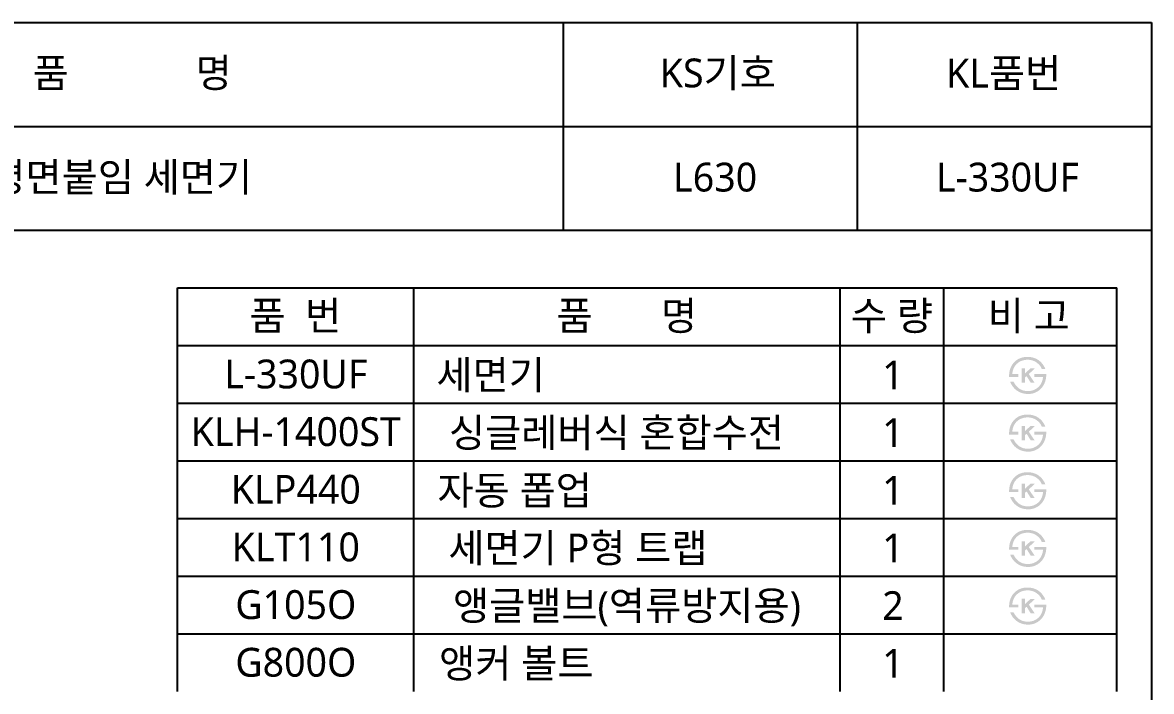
# Model space of a CAD drawing. Header units: millimetres. Extents: x 0 to 1800, y -67 to 2530.
# Drawn here: x 821 to 1800, y 1950 to 2530 of the extents above; entities that cross this region are included whole.
import ezdxf
from ezdxf.enums import TextEntityAlignment as Align

# ---------------------------------------------------------------- set-up
doc = ezdxf.new("R2010")
doc.units = ezdxf.units.MM
doc.layers.add('TEXT', color=7, linetype='Continuous')
doc.layers.add('도각라인', color=7, linetype='Continuous')
doc.styles.add('맑은고딕_통일', font='malgun.ttf', dxfattribs={"height": 25})

msp = doc.modelspace()

# ---------------------------------------------------------------- hatches: boundary and pattern name
at = {"layer": 'TEXT'}
for points in [[(1676.58, 2222.79), (1676.56, 2223.2), (1676.55, 2223.61), (1676.55, 2224.02), (1676.56, 2224.42), (1676.57, 2224.83), (1676.59, 2225.23), (1676.63, 2225.63), (1676.67, 2226.03), (1676.71, 2226.42), (1676.77, 2226.82), (1676.84, 2227.21), (1676.91, 2227.6), (1676.99, 2227.99), (1677.09, 2228.37), (1677.19, 2228.76), (1677.29, 2229.14), (1677.42, 2229.52), (1677.54, 2229.9), (1677.68, 2230.28), (1677.83, 2230.65), (1677.98, 2231.01), (1678.15, 2231.37), (1678.32, 2231.72), (1678.49, 2232.07), (1678.68, 2232.41), (1678.88, 2232.74), (1679.08, 2233.07), (1679.29, 2233.39), (1679.51, 2233.71), (1679.74, 2234.02), (1679.98, 2234.32), (1680.48, 2234.94), (1680.75, 2235.24), (1681.03, 2235.54), (1681.31, 2235.83), (1681.6, 2236.1), (1681.9, 2236.37), (1682.2, 2236.63), (1682.51, 2236.88), (1682.83, 2237.12), (1683.15, 2237.36), (1683.48, 2237.58), (1683.82, 2237.79), (1684.17, 2238), (1684.52, 2238.2), (1684.88, 2238.38), (1685.25, 2238.56), (1685.65, 2238.74), (1686.06, 2238.91), (1686.48, 2239.07), (1686.9, 2239.22), (1687.32, 2239.36), (1687.76, 2239.48), (1688.2, 2239.59), (1688.64, 2239.7), (1689.09, 2239.79), (1689.55, 2239.87), (1690.01, 2239.93), (1690.48, 2239.99), (1690.96, 2240.03), (1691.44, 2240.07), (1691.93, 2240.09), (1692.42, 2240.1), (1693.18, 2240.08), (1693.56, 2240.06), (1693.93, 2240.03), (1694.3, 2240), (1694.66, 2239.96), (1695.02, 2239.91), (1695.38, 2239.86), (1695.73, 2239.8), (1696.08, 2239.74), (1696.42, 2239.66), (1696.76, 2239.59), (1697.1, 2239.5), (1697.43, 2239.41), (1697.76, 2239.32), (1698.09, 2239.21), (1698.41, 2239.1), (1698.73, 2238.99), (1699.04, 2238.87), (1699.35, 2238.74), (1699.66, 2238.6), (1699.96, 2238.46), (1700.26, 2238.31), (1700.56, 2238.16), (1700.85, 2238), (1701.14, 2237.83), (1701.42, 2237.66), (1701.7, 2237.48), (1701.98, 2237.29), (1702.25, 2237.1), (1702.52, 2236.9), (1702.78, 2236.7), (1703.2, 2236.35), (1703.61, 2236), (1704.01, 2235.62), (1704.39, 2235.24), (1704.76, 2234.84), (1705.12, 2234.42), (1705.46, 2234), (1705.79, 2233.56), (1706.11, 2233.1), (1706.42, 2232.63), (1706.72, 2232.15), (1707, 2231.65), (1707.27, 2231.14), (1707.52, 2230.62), (1707.77, 2230.08), (1708, 2229.53), (1708, 2229.53), (1704.9, 2229.53), (1704.9, 2229.53), (1704.84, 2229.71), (1704.77, 2229.88), (1704.7, 2230.06), (1704.63, 2230.23), (1704.56, 2230.4), (1704.48, 2230.57), (1704.39, 2230.74), (1704.3, 2230.91), (1704.21, 2231.08), (1704.12, 2231.25), (1704.02, 2231.41), (1703.91, 2231.58), (1703.81, 2231.74), (1703.7, 2231.91), (1703.58, 2232.07), (1703.46, 2232.23), (1703.34, 2232.39), (1703.21, 2232.55), (1702.95, 2232.87), (1702.67, 2233.19), (1702.37, 2233.5), (1702.06, 2233.81), (1701.73, 2234.11), (1701.39, 2234.41), (1701.03, 2234.71), (1700.8, 2234.89), (1700.57, 2235.06), (1700.33, 2235.23), (1700.1, 2235.39), (1699.86, 2235.54), (1699.62, 2235.69), (1699.38, 2235.84), (1699.13, 2235.97), (1698.89, 2236.11), (1698.64, 2236.23), (1698.39, 2236.35), (1698.14, 2236.47), (1697.88, 2236.58), (1697.63, 2236.68), (1697.37, 2236.78), (1697.11, 2236.88), (1696.85, 2236.96), (1696.58, 2237.05), (1696.32, 2237.12), (1696.05, 2237.19), (1695.78, 2237.26), (1695.51, 2237.32), (1695.24, 2237.37), (1694.96, 2237.42), (1694.69, 2237.46), (1694.41, 2237.5), (1694.13, 2237.53), (1693.84, 2237.55), (1693.56, 2237.57), (1693.27, 2237.59), (1692.99, 2237.6), (1692.7, 2237.6), (1692.35, 2237.6), (1692.01, 2237.59), (1691.67, 2237.57), (1691.33, 2237.55), (1691, 2237.52), (1690.67, 2237.48), (1690.34, 2237.44), (1690.02, 2237.39), (1689.7, 2237.33), (1689.39, 2237.27), (1689.08, 2237.2), (1688.77, 2237.13), (1688.47, 2237.05), (1688.17, 2236.96), (1687.87, 2236.86), (1687.58, 2236.76), (1687.29, 2236.66), (1687.01, 2236.54), (1686.73, 2236.42), (1686.45, 2236.29), (1686.18, 2236.16), (1685.91, 2236.02), (1685.64, 2235.87), (1685.38, 2235.72), (1685.12, 2235.56), (1684.87, 2235.39), (1684.62, 2235.22), (1684.37, 2235.04), (1684.13, 2234.86), (1683.89, 2234.66), (1683.65, 2234.46), (1683.42, 2234.26), (1683.19, 2234.04), (1682.96, 2233.82), (1682.74, 2233.59), (1682.53, 2233.36), (1682.32, 2233.13), (1682.12, 2232.89), (1681.93, 2232.64), (1681.75, 2232.39), (1681.57, 2232.14), (1681.39, 2231.89), (1681.23, 2231.62), (1681.07, 2231.36), (1680.92, 2231.09), (1680.77, 2230.82), (1680.64, 2230.54), (1680.51, 2230.25), (1680.38, 2229.97), (1680.26, 2229.68), (1680.15, 2229.38), (1680.05, 2229.08), (1679.95, 2228.78), (1679.86, 2228.47), (1679.78, 2228.15), (1679.7, 2227.84), (1679.63, 2227.51), (1679.57, 2227.19), (1679.51, 2226.86), (1679.46, 2226.52), (1679.42, 2226.18), (1679.38, 2225.84), (1679.35, 2225.49), (1679.33, 2225.14), (1679.33, 2225.14), (1684.51, 2225.14), (1684.51, 2225.14), (1684.51, 2225.14), (1684.51, 2222.79), (1684.51, 2222.79), (1684.51, 2222.79), (1676.58, 2222.79)], [(1708.75, 2225.14), (1708.75, 2224.7), (1708.75, 2224.26), (1708.74, 2223.83), (1708.71, 2223.4), (1708.68, 2222.97), (1708.64, 2222.54), (1708.59, 2222.12), (1708.52, 2221.69), (1708.45, 2221.28), (1708.37, 2220.86), (1708.29, 2220.44), (1708.19, 2220.03), (1708.08, 2219.62), (1707.96, 2219.22), (1707.84, 2218.81), (1707.7, 2218.41), (1707.56, 2218.03), (1707.41, 2217.65), (1707.26, 2217.27), (1707.09, 2216.9), (1706.92, 2216.54), (1706.74, 2216.18), (1706.55, 2215.83), (1706.36, 2215.49), (1706.15, 2215.15), (1705.94, 2214.81), (1705.72, 2214.49), (1705.5, 2214.16), (1705.26, 2213.85), (1705.02, 2213.54), (1704.77, 2213.23), (1704.51, 2212.93), (1704.24, 2212.64), (1703.97, 2212.36), (1703.69, 2212.08), (1703.4, 2211.82), (1703.11, 2211.56), (1702.81, 2211.31), (1702.51, 2211.07), (1702.2, 2210.84), (1701.88, 2210.61), (1701.56, 2210.4), (1701.24, 2210.19), (1700.91, 2209.99), (1700.57, 2209.8), (1700.23, 2209.62), (1699.88, 2209.45), (1699.53, 2209.28), (1699.16, 2209.12), (1698.79, 2208.97), (1698.42, 2208.82), (1698.04, 2208.69), (1697.66, 2208.57), (1697.28, 2208.46), (1696.9, 2208.36), (1696.51, 2208.27), (1696.12, 2208.19), (1695.72, 2208.12), (1695.33, 2208.06), (1694.93, 2208.02), (1694.53, 2207.98), (1694.12, 2207.95), (1693.71, 2207.94), (1693.3, 2207.93), (1692.64, 2207.94), (1691.98, 2207.96), (1691.34, 2208.01), (1690.7, 2208.08), (1690.08, 2208.17), (1689.77, 2208.22), (1689.47, 2208.28), (1689.16, 2208.34), (1688.86, 2208.4), (1688.56, 2208.48), (1688.27, 2208.55), (1687.98, 2208.64), (1687.69, 2208.73), (1687.4, 2208.82), (1687.11, 2208.92), (1686.83, 2209.02), (1686.55, 2209.13), (1686.27, 2209.24), (1686, 2209.36), (1685.73, 2209.48), (1685.46, 2209.61), (1685.19, 2209.75), (1684.92, 2209.89), (1684.66, 2210.03), (1684.4, 2210.18), (1684.15, 2210.34), (1683.62, 2210.67), (1683.36, 2210.85), (1683.1, 2211.03), (1682.85, 2211.22), (1682.6, 2211.41), (1682.35, 2211.61), (1682.11, 2211.81), (1681.87, 2212.02), (1681.64, 2212.24), (1681.41, 2212.45), (1681.19, 2212.68), (1680.97, 2212.9), (1680.75, 2213.14), (1680.54, 2213.37), (1680.34, 2213.62), (1680.13, 2213.86), (1679.94, 2214.12), (1679.74, 2214.37), (1679.55, 2214.63), (1679.37, 2214.9), (1679.19, 2215.17), (1679.01, 2215.45), (1678.84, 2215.73), (1678.67, 2216.02), (1678.51, 2216.31), (1678.35, 2216.61), (1678.19, 2216.91), (1678.04, 2217.21), (1677.75, 2217.84), (1677.48, 2218.49), (1677.48, 2218.49), (1680.43, 2218.49), (1680.43, 2218.49), (1680.66, 2218.06), (1680.89, 2217.65), (1681.13, 2217.25), (1681.38, 2216.86), (1681.62, 2216.48), (1681.88, 2216.11), (1682.14, 2215.75), (1682.4, 2215.41), (1682.67, 2215.08), (1682.94, 2214.76), (1683.22, 2214.45), (1683.51, 2214.15), (1683.8, 2213.87), (1684.1, 2213.6), (1684.4, 2213.33), (1684.7, 2213.08), (1684.93, 2212.91), (1685.16, 2212.74), (1685.39, 2212.58), (1685.63, 2212.43), (1685.86, 2212.28), (1686.1, 2212.14), (1686.35, 2212), (1686.59, 2211.87), (1686.84, 2211.74), (1687.09, 2211.63), (1687.34, 2211.51), (1687.6, 2211.41), (1687.86, 2211.31), (1688.12, 2211.21), (1688.39, 2211.12), (1688.66, 2211.04), (1688.93, 2210.96), (1689.2, 2210.89), (1689.48, 2210.83), (1689.76, 2210.77), (1690.04, 2210.72), (1690.32, 2210.67), (1690.61, 2210.63), (1690.9, 2210.59), (1691.19, 2210.57), (1691.49, 2210.54), (1691.79, 2210.53), (1692.09, 2210.52), (1692.39, 2210.51), (1692.7, 2210.51), (1693.01, 2210.52), (1693.87, 2210.54), (1694.14, 2210.56), (1694.41, 2210.58), (1694.68, 2210.6), (1694.95, 2210.63), (1695.21, 2210.67), (1695.48, 2210.71), (1695.74, 2210.76), (1696, 2210.81), (1696.26, 2210.87), (1696.52, 2210.93), (1696.77, 2211), (1697.03, 2211.08), (1697.28, 2211.16), (1697.53, 2211.25), (1697.78, 2211.34), (1698.02, 2211.44), (1698.27, 2211.54), (1698.51, 2211.65), (1698.75, 2211.76), (1698.99, 2211.88), (1699.23, 2212.01), (1699.47, 2212.14), (1699.7, 2212.27), (1699.94, 2212.42), (1700.17, 2212.56), (1700.4, 2212.72), (1700.63, 2212.88), (1700.85, 2213.04), (1701.08, 2213.21), (1701.3, 2213.38), (1701.56, 2213.6), (1701.81, 2213.82), (1702.05, 2214.05), (1702.28, 2214.28), (1702.51, 2214.51), (1702.73, 2214.76), (1702.94, 2215), (1703.15, 2215.25), (1703.35, 2215.51), (1703.54, 2215.77), (1703.73, 2216.04), (1703.9, 2216.31), (1704.07, 2216.58), (1704.24, 2216.86), (1704.39, 2217.15), (1704.54, 2217.44), (1704.68, 2217.74), (1704.82, 2218.04), (1704.95, 2218.35), (1705.07, 2218.66), (1705.18, 2218.97), (1705.28, 2219.3), (1705.38, 2219.62), (1705.47, 2219.95), (1705.56, 2220.29), (1705.64, 2220.63), (1705.71, 2220.98), (1705.77, 2221.33), (1705.82, 2221.69), (1705.87, 2222.05), (1705.91, 2222.42), (1705.95, 2222.79), (1705.95, 2222.79), (1698.52, 2222.79), (1698.52, 2222.79), (1698.52, 2222.79), (1698.52, 2225.14), (1698.52, 2225.14), (1698.52, 2225.14), (1708.75, 2225.14)], [(1690.34, 2225.83), (1695.14, 2230.18), (1699.01, 2230.18), (1693.64, 2225.23), (1698.67, 2217.72), (1695.29, 2217.72), (1691.73, 2223.43), (1690.34, 2222.19), (1690.34, 2217.72), (1687.39, 2217.72), (1687.39, 2230.29), (1690.34, 2230.29)], [(1676.58, 2172.79), (1676.56, 2173.2), (1676.55, 2173.61), (1676.55, 2174.02), (1676.56, 2174.42), (1676.57, 2174.83), (1676.59, 2175.23), (1676.63, 2175.63), (1676.67, 2176.03), (1676.71, 2176.42), (1676.77, 2176.82), (1676.84, 2177.21), (1676.91, 2177.6), (1676.99, 2177.99), (1677.09, 2178.37), (1677.19, 2178.76), (1677.29, 2179.14), (1677.42, 2179.52), (1677.54, 2179.9), (1677.68, 2180.28), (1677.83, 2180.65), (1677.98, 2181.01), (1678.15, 2181.37), (1678.32, 2181.72), (1678.49, 2182.07), (1678.68, 2182.41), (1678.88, 2182.74), (1679.08, 2183.07), (1679.29, 2183.39), (1679.51, 2183.71), (1679.74, 2184.02), (1679.98, 2184.32), (1680.48, 2184.94), (1680.75, 2185.24), (1681.03, 2185.54), (1681.31, 2185.83), (1681.6, 2186.1), (1681.9, 2186.37), (1682.2, 2186.63), (1682.51, 2186.88), (1682.83, 2187.12), (1683.15, 2187.36), (1683.48, 2187.58), (1683.82, 2187.79), (1684.17, 2188), (1684.52, 2188.2), (1684.88, 2188.38), (1685.25, 2188.56), (1685.65, 2188.74), (1686.06, 2188.91), (1686.48, 2189.07), (1686.9, 2189.22), (1687.32, 2189.36), (1687.76, 2189.48), (1688.2, 2189.59), (1688.64, 2189.7), (1689.09, 2189.79), (1689.55, 2189.87), (1690.01, 2189.93), (1690.48, 2189.99), (1690.96, 2190.03), (1691.44, 2190.07), (1691.93, 2190.09), (1692.42, 2190.1), (1693.18, 2190.08), (1693.56, 2190.06), (1693.93, 2190.03), (1694.3, 2190), (1694.66, 2189.96), (1695.02, 2189.91), (1695.38, 2189.86), (1695.73, 2189.8), (1696.08, 2189.74), (1696.42, 2189.66), (1696.76, 2189.59), (1697.1, 2189.5), (1697.43, 2189.41), (1697.76, 2189.32), (1698.09, 2189.21), (1698.41, 2189.1), (1698.73, 2188.99), (1699.04, 2188.87), (1699.35, 2188.74), (1699.66, 2188.6), (1699.96, 2188.46), (1700.26, 2188.31), (1700.56, 2188.16), (1700.85, 2188), (1701.14, 2187.83), (1701.42, 2187.66), (1701.7, 2187.48), (1701.98, 2187.29), (1702.25, 2187.1), (1702.52, 2186.9), (1702.78, 2186.7), (1703.2, 2186.35), (1703.61, 2186), (1704.01, 2185.62), (1704.39, 2185.24), (1704.76, 2184.84), (1705.12, 2184.42), (1705.46, 2184), (1705.79, 2183.56), (1706.11, 2183.1), (1706.42, 2182.63), (1706.72, 2182.15), (1707, 2181.65), (1707.27, 2181.14), (1707.52, 2180.62), (1707.77, 2180.08), (1708, 2179.53), (1708, 2179.53), (1704.9, 2179.53), (1704.9, 2179.53), (1704.84, 2179.71), (1704.77, 2179.88), (1704.7, 2180.06), (1704.63, 2180.23), (1704.56, 2180.4), (1704.48, 2180.57), (1704.39, 2180.74), (1704.3, 2180.91), (1704.21, 2181.08), (1704.12, 2181.25), (1704.02, 2181.41), (1703.91, 2181.58), (1703.81, 2181.74), (1703.7, 2181.91), (1703.58, 2182.07), (1703.46, 2182.23), (1703.34, 2182.39), (1703.21, 2182.55), (1702.95, 2182.87), (1702.67, 2183.19), (1702.37, 2183.5), (1702.06, 2183.81), (1701.73, 2184.11), (1701.39, 2184.41), (1701.03, 2184.71), (1700.8, 2184.89), (1700.57, 2185.06), (1700.33, 2185.23), (1700.1, 2185.39), (1699.86, 2185.54), (1699.62, 2185.69), (1699.38, 2185.84), (1699.13, 2185.97), (1698.89, 2186.11), (1698.64, 2186.23), (1698.39, 2186.35), (1698.14, 2186.47), (1697.88, 2186.58), (1697.63, 2186.68), (1697.37, 2186.78), (1697.11, 2186.88), (1696.85, 2186.96), (1696.58, 2187.05), (1696.32, 2187.12), (1696.05, 2187.19), (1695.78, 2187.26), (1695.51, 2187.32), (1695.24, 2187.37), (1694.96, 2187.42), (1694.69, 2187.46), (1694.41, 2187.5), (1694.13, 2187.53), (1693.84, 2187.55), (1693.56, 2187.57), (1693.27, 2187.59), (1692.99, 2187.6), (1692.7, 2187.6), (1692.35, 2187.6), (1692.01, 2187.59), (1691.67, 2187.57), (1691.33, 2187.55), (1691, 2187.52), (1690.67, 2187.48), (1690.34, 2187.44), (1690.02, 2187.39), (1689.7, 2187.33), (1689.39, 2187.27), (1689.08, 2187.2), (1688.77, 2187.13), (1688.47, 2187.05), (1688.17, 2186.96), (1687.87, 2186.86), (1687.58, 2186.76), (1687.29, 2186.66), (1687.01, 2186.54), (1686.73, 2186.42), (1686.45, 2186.29), (1686.18, 2186.16), (1685.91, 2186.02), (1685.64, 2185.87), (1685.38, 2185.72), (1685.12, 2185.56), (1684.87, 2185.39), (1684.62, 2185.22), (1684.37, 2185.04), (1684.13, 2184.86), (1683.89, 2184.66), (1683.65, 2184.46), (1683.42, 2184.26), (1683.19, 2184.04), (1682.96, 2183.82), (1682.74, 2183.59), (1682.53, 2183.36), (1682.32, 2183.13), (1682.12, 2182.89), (1681.93, 2182.64), (1681.75, 2182.39), (1681.57, 2182.14), (1681.39, 2181.89), (1681.23, 2181.62), (1681.07, 2181.36), (1680.92, 2181.09), (1680.77, 2180.82), (1680.64, 2180.54), (1680.51, 2180.25), (1680.38, 2179.97), (1680.26, 2179.68), (1680.15, 2179.38), (1680.05, 2179.08), (1679.95, 2178.78), (1679.86, 2178.47), (1679.78, 2178.15), (1679.7, 2177.84), (1679.63, 2177.51), (1679.57, 2177.19), (1679.51, 2176.86), (1679.46, 2176.52), (1679.42, 2176.18), (1679.38, 2175.84), (1679.35, 2175.49), (1679.33, 2175.14), (1679.33, 2175.14), (1684.51, 2175.14), (1684.51, 2175.14), (1684.51, 2175.14), (1684.51, 2172.79), (1684.51, 2172.79), (1684.51, 2172.79), (1676.58, 2172.79)], [(1708.75, 2175.14), (1708.75, 2174.7), (1708.75, 2174.26), (1708.74, 2173.83), (1708.71, 2173.4), (1708.68, 2172.97), (1708.64, 2172.54), (1708.59, 2172.12), (1708.52, 2171.69), (1708.45, 2171.28), (1708.37, 2170.86), (1708.29, 2170.44), (1708.19, 2170.03), (1708.08, 2169.62), (1707.96, 2169.22), (1707.84, 2168.81), (1707.7, 2168.41), (1707.56, 2168.03), (1707.41, 2167.65), (1707.26, 2167.27), (1707.09, 2166.9), (1706.92, 2166.54), (1706.74, 2166.18), (1706.55, 2165.83), (1706.36, 2165.49), (1706.15, 2165.15), (1705.94, 2164.81), (1705.72, 2164.49), (1705.5, 2164.16), (1705.26, 2163.85), (1705.02, 2163.54), (1704.77, 2163.23), (1704.51, 2162.93), (1704.24, 2162.64), (1703.97, 2162.36), (1703.69, 2162.08), (1703.4, 2161.82), (1703.11, 2161.56), (1702.81, 2161.31), (1702.51, 2161.07), (1702.2, 2160.84), (1701.88, 2160.61), (1701.56, 2160.4), (1701.24, 2160.19), (1700.91, 2159.99), (1700.57, 2159.8), (1700.23, 2159.62), (1699.88, 2159.45), (1699.53, 2159.28), (1699.16, 2159.12), (1698.79, 2158.97), (1698.42, 2158.82), (1698.04, 2158.69), (1697.66, 2158.57), (1697.28, 2158.46), (1696.9, 2158.36), (1696.51, 2158.27), (1696.12, 2158.19), (1695.72, 2158.12), (1695.33, 2158.06), (1694.93, 2158.02), (1694.53, 2157.98), (1694.12, 2157.95), (1693.71, 2157.94), (1693.3, 2157.93), (1692.64, 2157.94), (1691.98, 2157.96), (1691.34, 2158.01), (1690.7, 2158.08), (1690.08, 2158.17), (1689.77, 2158.22), (1689.47, 2158.28), (1689.16, 2158.34), (1688.86, 2158.4), (1688.56, 2158.48), (1688.27, 2158.55), (1687.98, 2158.64), (1687.69, 2158.73), (1687.4, 2158.82), (1687.11, 2158.92), (1686.83, 2159.02), (1686.55, 2159.13), (1686.27, 2159.24), (1686, 2159.36), (1685.73, 2159.48), (1685.46, 2159.61), (1685.19, 2159.75), (1684.92, 2159.89), (1684.66, 2160.03), (1684.4, 2160.18), (1684.15, 2160.34), (1683.62, 2160.67), (1683.36, 2160.85), (1683.1, 2161.03), (1682.85, 2161.22), (1682.6, 2161.41), (1682.35, 2161.61), (1682.11, 2161.81), (1681.87, 2162.02), (1681.64, 2162.24), (1681.41, 2162.45), (1681.19, 2162.68), (1680.97, 2162.9), (1680.75, 2163.14), (1680.54, 2163.37), (1680.34, 2163.62), (1680.13, 2163.86), (1679.94, 2164.12), (1679.74, 2164.37), (1679.55, 2164.63), (1679.37, 2164.9), (1679.19, 2165.17), (1679.01, 2165.45), (1678.84, 2165.73), (1678.67, 2166.02), (1678.51, 2166.31), (1678.35, 2166.61), (1678.19, 2166.91), (1678.04, 2167.21), (1677.75, 2167.84), (1677.48, 2168.49), (1677.48, 2168.49), (1680.43, 2168.49), (1680.43, 2168.49), (1680.66, 2168.06), (1680.89, 2167.65), (1681.13, 2167.25), (1681.38, 2166.86), (1681.62, 2166.48), (1681.88, 2166.11), (1682.14, 2165.75), (1682.4, 2165.41), (1682.67, 2165.08), (1682.94, 2164.76), (1683.22, 2164.45), (1683.51, 2164.15), (1683.8, 2163.87), (1684.1, 2163.6), (1684.4, 2163.33), (1684.7, 2163.08), (1684.93, 2162.91), (1685.16, 2162.74), (1685.39, 2162.58), (1685.63, 2162.43), (1685.86, 2162.28), (1686.1, 2162.14), (1686.35, 2162), (1686.59, 2161.87), (1686.84, 2161.74), (1687.09, 2161.63), (1687.34, 2161.51), (1687.6, 2161.41), (1687.86, 2161.31), (1688.12, 2161.21), (1688.39, 2161.12), (1688.66, 2161.04), (1688.93, 2160.96), (1689.2, 2160.89), (1689.48, 2160.83), (1689.76, 2160.77), (1690.04, 2160.72), (1690.32, 2160.67), (1690.61, 2160.63), (1690.9, 2160.59), (1691.19, 2160.57), (1691.49, 2160.54), (1691.79, 2160.53), (1692.09, 2160.52), (1692.39, 2160.51), (1692.7, 2160.51), (1693.01, 2160.52), (1693.87, 2160.54), (1694.14, 2160.56), (1694.41, 2160.58), (1694.68, 2160.6), (1694.95, 2160.63), (1695.21, 2160.67), (1695.48, 2160.71), (1695.74, 2160.76), (1696, 2160.81), (1696.26, 2160.87), (1696.52, 2160.93), (1696.77, 2161), (1697.03, 2161.08), (1697.28, 2161.16), (1697.53, 2161.25), (1697.78, 2161.34), (1698.02, 2161.44), (1698.27, 2161.54), (1698.51, 2161.65), (1698.75, 2161.76), (1698.99, 2161.88), (1699.23, 2162.01), (1699.47, 2162.14), (1699.7, 2162.27), (1699.94, 2162.42), (1700.17, 2162.56), (1700.4, 2162.72), (1700.63, 2162.88), (1700.85, 2163.04), (1701.08, 2163.21), (1701.3, 2163.38), (1701.56, 2163.6), (1701.81, 2163.82), (1702.05, 2164.05), (1702.28, 2164.28), (1702.51, 2164.51), (1702.73, 2164.76), (1702.94, 2165), (1703.15, 2165.25), (1703.35, 2165.51), (1703.54, 2165.77), (1703.73, 2166.04), (1703.9, 2166.31), (1704.07, 2166.58), (1704.24, 2166.86), (1704.39, 2167.15), (1704.54, 2167.44), (1704.68, 2167.74), (1704.82, 2168.04), (1704.95, 2168.35), (1705.07, 2168.66), (1705.18, 2168.97), (1705.28, 2169.3), (1705.38, 2169.62), (1705.47, 2169.95), (1705.56, 2170.29), (1705.64, 2170.63), (1705.71, 2170.98), (1705.77, 2171.33), (1705.82, 2171.69), (1705.87, 2172.05), (1705.91, 2172.42), (1705.95, 2172.79), (1705.95, 2172.79), (1698.52, 2172.79), (1698.52, 2172.79), (1698.52, 2172.79), (1698.52, 2175.14), (1698.52, 2175.14), (1698.52, 2175.14), (1708.75, 2175.14)], [(1690.34, 2175.83), (1695.14, 2180.18), (1699.01, 2180.18), (1693.64, 2175.23), (1698.67, 2167.72), (1695.29, 2167.72), (1691.73, 2173.43), (1690.34, 2172.19), (1690.34, 2167.72), (1687.39, 2167.72), (1687.39, 2180.29), (1690.34, 2180.29)], [(1676.58, 2122.79), (1676.56, 2123.2), (1676.55, 2123.61), (1676.55, 2124.02), (1676.56, 2124.42), (1676.57, 2124.83), (1676.59, 2125.23), (1676.63, 2125.63), (1676.67, 2126.03), (1676.71, 2126.42), (1676.77, 2126.82), (1676.84, 2127.21), (1676.91, 2127.6), (1676.99, 2127.99), (1677.09, 2128.37), (1677.19, 2128.76), (1677.29, 2129.14), (1677.42, 2129.52), (1677.54, 2129.9), (1677.68, 2130.28), (1677.83, 2130.65), (1677.98, 2131.01), (1678.15, 2131.37), (1678.32, 2131.72), (1678.49, 2132.07), (1678.68, 2132.41), (1678.88, 2132.74), (1679.08, 2133.07), (1679.29, 2133.39), (1679.51, 2133.71), (1679.74, 2134.02), (1679.98, 2134.32), (1680.48, 2134.94), (1680.75, 2135.24), (1681.03, 2135.54), (1681.31, 2135.83), (1681.6, 2136.1), (1681.9, 2136.37), (1682.2, 2136.63), (1682.51, 2136.88), (1682.83, 2137.12), (1683.15, 2137.36), (1683.48, 2137.58), (1683.82, 2137.79), (1684.17, 2138), (1684.52, 2138.2), (1684.88, 2138.38), (1685.25, 2138.56), (1685.65, 2138.74), (1686.06, 2138.91), (1686.48, 2139.07), (1686.9, 2139.22), (1687.32, 2139.36), (1687.76, 2139.48), (1688.2, 2139.59), (1688.64, 2139.7), (1689.09, 2139.79), (1689.55, 2139.87), (1690.01, 2139.93), (1690.48, 2139.99), (1690.96, 2140.03), (1691.44, 2140.07), (1691.93, 2140.09), (1692.42, 2140.1), (1693.18, 2140.08), (1693.56, 2140.06), (1693.93, 2140.03), (1694.3, 2140), (1694.66, 2139.96), (1695.02, 2139.91), (1695.38, 2139.86), (1695.73, 2139.8), (1696.08, 2139.74), (1696.42, 2139.66), (1696.76, 2139.59), (1697.1, 2139.5), (1697.43, 2139.41), (1697.76, 2139.32), (1698.09, 2139.21), (1698.41, 2139.1), (1698.73, 2138.99), (1699.04, 2138.87), (1699.35, 2138.74), (1699.66, 2138.6), (1699.96, 2138.46), (1700.26, 2138.31), (1700.56, 2138.16), (1700.85, 2138), (1701.14, 2137.83), (1701.42, 2137.66), (1701.7, 2137.48), (1701.98, 2137.29), (1702.25, 2137.1), (1702.52, 2136.9), (1702.78, 2136.7), (1703.2, 2136.35), (1703.61, 2136), (1704.01, 2135.62), (1704.39, 2135.24), (1704.76, 2134.84), (1705.12, 2134.42), (1705.46, 2134), (1705.79, 2133.56), (1706.11, 2133.1), (1706.42, 2132.63), (1706.72, 2132.15), (1707, 2131.65), (1707.27, 2131.14), (1707.52, 2130.62), (1707.77, 2130.08), (1708, 2129.53), (1708, 2129.53), (1704.9, 2129.53), (1704.9, 2129.53), (1704.84, 2129.71), (1704.77, 2129.88), (1704.7, 2130.06), (1704.63, 2130.23), (1704.56, 2130.4), (1704.48, 2130.57), (1704.39, 2130.74), (1704.3, 2130.91), (1704.21, 2131.08), (1704.12, 2131.25), (1704.02, 2131.41), (1703.91, 2131.58), (1703.81, 2131.74), (1703.7, 2131.91), (1703.58, 2132.07), (1703.46, 2132.23), (1703.34, 2132.39), (1703.21, 2132.55), (1702.95, 2132.87), (1702.67, 2133.19), (1702.37, 2133.5), (1702.06, 2133.81), (1701.73, 2134.11), (1701.39, 2134.41), (1701.03, 2134.71), (1700.8, 2134.89), (1700.57, 2135.06), (1700.33, 2135.23), (1700.1, 2135.39), (1699.86, 2135.54), (1699.62, 2135.69), (1699.38, 2135.84), (1699.13, 2135.97), (1698.89, 2136.11), (1698.64, 2136.23), (1698.39, 2136.35), (1698.14, 2136.47), (1697.88, 2136.58), (1697.63, 2136.68), (1697.37, 2136.78), (1697.11, 2136.88), (1696.85, 2136.96), (1696.58, 2137.05), (1696.32, 2137.12), (1696.05, 2137.19), (1695.78, 2137.26), (1695.51, 2137.32), (1695.24, 2137.37), (1694.96, 2137.42), (1694.69, 2137.46), (1694.41, 2137.5), (1694.13, 2137.53), (1693.84, 2137.55), (1693.56, 2137.57), (1693.27, 2137.59), (1692.99, 2137.6), (1692.7, 2137.6), (1692.35, 2137.6), (1692.01, 2137.59), (1691.67, 2137.57), (1691.33, 2137.55), (1691, 2137.52), (1690.67, 2137.48), (1690.34, 2137.44), (1690.02, 2137.39), (1689.7, 2137.33), (1689.39, 2137.27), (1689.08, 2137.2), (1688.77, 2137.13), (1688.47, 2137.05), (1688.17, 2136.96), (1687.87, 2136.86), (1687.58, 2136.76), (1687.29, 2136.66), (1687.01, 2136.54), (1686.73, 2136.42), (1686.45, 2136.29), (1686.18, 2136.16), (1685.91, 2136.02), (1685.64, 2135.87), (1685.38, 2135.72), (1685.12, 2135.56), (1684.87, 2135.39), (1684.62, 2135.22), (1684.37, 2135.04), (1684.13, 2134.86), (1683.89, 2134.66), (1683.65, 2134.46), (1683.42, 2134.26), (1683.19, 2134.04), (1682.96, 2133.82), (1682.74, 2133.59), (1682.53, 2133.36), (1682.32, 2133.13), (1682.12, 2132.89), (1681.93, 2132.64), (1681.75, 2132.39), (1681.57, 2132.14), (1681.39, 2131.89), (1681.23, 2131.62), (1681.07, 2131.36), (1680.92, 2131.09), (1680.77, 2130.82), (1680.64, 2130.54), (1680.51, 2130.25), (1680.38, 2129.97), (1680.26, 2129.68), (1680.15, 2129.38), (1680.05, 2129.08), (1679.95, 2128.78), (1679.86, 2128.47), (1679.78, 2128.15), (1679.7, 2127.84), (1679.63, 2127.51), (1679.57, 2127.19), (1679.51, 2126.86), (1679.46, 2126.52), (1679.42, 2126.18), (1679.38, 2125.84), (1679.35, 2125.49), (1679.33, 2125.14), (1679.33, 2125.14), (1684.51, 2125.14), (1684.51, 2125.14), (1684.51, 2125.14), (1684.51, 2122.79), (1684.51, 2122.79), (1684.51, 2122.79), (1676.58, 2122.79)], [(1690.34, 2125.83), (1695.14, 2130.18), (1699.01, 2130.18), (1693.64, 2125.23), (1698.67, 2117.72), (1695.29, 2117.72), (1691.73, 2123.43), (1690.34, 2122.19), (1690.34, 2117.72), (1687.39, 2117.72), (1687.39, 2130.29), (1690.34, 2130.29)], [(1708.75, 2125.14), (1708.75, 2124.7), (1708.75, 2124.26), (1708.74, 2123.83), (1708.71, 2123.4), (1708.68, 2122.97), (1708.64, 2122.54), (1708.59, 2122.12), (1708.52, 2121.69), (1708.45, 2121.28), (1708.37, 2120.86), (1708.29, 2120.44), (1708.19, 2120.03), (1708.08, 2119.62), (1707.96, 2119.22), (1707.84, 2118.81), (1707.7, 2118.41), (1707.56, 2118.03), (1707.41, 2117.65), (1707.26, 2117.27), (1707.09, 2116.9), (1706.92, 2116.54), (1706.74, 2116.18), (1706.55, 2115.83), (1706.36, 2115.49), (1706.15, 2115.15), (1705.94, 2114.81), (1705.72, 2114.49), (1705.5, 2114.16), (1705.26, 2113.85), (1705.02, 2113.54), (1704.77, 2113.23), (1704.51, 2112.93), (1704.24, 2112.64), (1703.97, 2112.36), (1703.69, 2112.08), (1703.4, 2111.82), (1703.11, 2111.56), (1702.81, 2111.31), (1702.51, 2111.07), (1702.2, 2110.84), (1701.88, 2110.61), (1701.56, 2110.4), (1701.24, 2110.19), (1700.91, 2109.99), (1700.57, 2109.8), (1700.23, 2109.62), (1699.88, 2109.45), (1699.53, 2109.28), (1699.16, 2109.12), (1698.79, 2108.97), (1698.42, 2108.82), (1698.04, 2108.69), (1697.66, 2108.57), (1697.28, 2108.46), (1696.9, 2108.36), (1696.51, 2108.27), (1696.12, 2108.19), (1695.72, 2108.12), (1695.33, 2108.06), (1694.93, 2108.02), (1694.53, 2107.98), (1694.12, 2107.95), (1693.71, 2107.94), (1693.3, 2107.93), (1692.64, 2107.94), (1691.98, 2107.96), (1691.34, 2108.01), (1690.7, 2108.08), (1690.08, 2108.17), (1689.77, 2108.22), (1689.47, 2108.28), (1689.16, 2108.34), (1688.86, 2108.4), (1688.56, 2108.48), (1688.27, 2108.55), (1687.98, 2108.64), (1687.69, 2108.73), (1687.4, 2108.82), (1687.11, 2108.92), (1686.83, 2109.02), (1686.55, 2109.13), (1686.27, 2109.24), (1686, 2109.36), (1685.73, 2109.48), (1685.46, 2109.61), (1685.19, 2109.75), (1684.92, 2109.89), (1684.66, 2110.03), (1684.4, 2110.18), (1684.15, 2110.34), (1683.62, 2110.67), (1683.36, 2110.85), (1683.1, 2111.03), (1682.85, 2111.22), (1682.6, 2111.41), (1682.35, 2111.61), (1682.11, 2111.81), (1681.87, 2112.02), (1681.64, 2112.24), (1681.41, 2112.45), (1681.19, 2112.68), (1680.97, 2112.9), (1680.75, 2113.14), (1680.54, 2113.37), (1680.34, 2113.62), (1680.13, 2113.86), (1679.94, 2114.12), (1679.74, 2114.37), (1679.55, 2114.63), (1679.37, 2114.9), (1679.19, 2115.17), (1679.01, 2115.45), (1678.84, 2115.73), (1678.67, 2116.02), (1678.51, 2116.31), (1678.35, 2116.61), (1678.19, 2116.91), (1678.04, 2117.21), (1677.75, 2117.84), (1677.48, 2118.49), (1677.48, 2118.49), (1680.43, 2118.49), (1680.43, 2118.49), (1680.66, 2118.06), (1680.89, 2117.65), (1681.13, 2117.25), (1681.38, 2116.86), (1681.62, 2116.48), (1681.88, 2116.11), (1682.14, 2115.75), (1682.4, 2115.41), (1682.67, 2115.08), (1682.94, 2114.76), (1683.22, 2114.45), (1683.51, 2114.15), (1683.8, 2113.87), (1684.1, 2113.6), (1684.4, 2113.33), (1684.7, 2113.08), (1684.93, 2112.91), (1685.16, 2112.74), (1685.39, 2112.58), (1685.63, 2112.43), (1685.86, 2112.28), (1686.1, 2112.14), (1686.35, 2112), (1686.59, 2111.87), (1686.84, 2111.74), (1687.09, 2111.63), (1687.34, 2111.51), (1687.6, 2111.41), (1687.86, 2111.31), (1688.12, 2111.21), (1688.39, 2111.12), (1688.66, 2111.04), (1688.93, 2110.96), (1689.2, 2110.89), (1689.48, 2110.83), (1689.76, 2110.77), (1690.04, 2110.72), (1690.32, 2110.67), (1690.61, 2110.63), (1690.9, 2110.59), (1691.19, 2110.57), (1691.49, 2110.54), (1691.79, 2110.53), (1692.09, 2110.52), (1692.39, 2110.51), (1692.7, 2110.51), (1693.01, 2110.52), (1693.87, 2110.54), (1694.14, 2110.56), (1694.41, 2110.58), (1694.68, 2110.6), (1694.95, 2110.63), (1695.21, 2110.67), (1695.48, 2110.71), (1695.74, 2110.76), (1696, 2110.81), (1696.26, 2110.87), (1696.52, 2110.93), (1696.77, 2111), (1697.03, 2111.08), (1697.28, 2111.16), (1697.53, 2111.25), (1697.78, 2111.34), (1698.02, 2111.44), (1698.27, 2111.54), (1698.51, 2111.65), (1698.75, 2111.76), (1698.99, 2111.88), (1699.23, 2112.01), (1699.47, 2112.14), (1699.7, 2112.27), (1699.94, 2112.42), (1700.17, 2112.56), (1700.4, 2112.72), (1700.63, 2112.88), (1700.85, 2113.04), (1701.08, 2113.21), (1701.3, 2113.38), (1701.56, 2113.6), (1701.81, 2113.82), (1702.05, 2114.05), (1702.28, 2114.28), (1702.51, 2114.51), (1702.73, 2114.76), (1702.94, 2115), (1703.15, 2115.25), (1703.35, 2115.51), (1703.54, 2115.77), (1703.73, 2116.04), (1703.9, 2116.31), (1704.07, 2116.58), (1704.24, 2116.86), (1704.39, 2117.15), (1704.54, 2117.44), (1704.68, 2117.74), (1704.82, 2118.04), (1704.95, 2118.35), (1705.07, 2118.66), (1705.18, 2118.97), (1705.28, 2119.3), (1705.38, 2119.62), (1705.47, 2119.95), (1705.56, 2120.29), (1705.64, 2120.63), (1705.71, 2120.98), (1705.77, 2121.33), (1705.82, 2121.69), (1705.87, 2122.05), (1705.91, 2122.42), (1705.95, 2122.79), (1705.95, 2122.79), (1698.52, 2122.79), (1698.52, 2122.79), (1698.52, 2122.79), (1698.52, 2125.14), (1698.52, 2125.14), (1698.52, 2125.14), (1708.75, 2125.14)], [(1676.58, 2072.79), (1676.56, 2073.2), (1676.55, 2073.61), (1676.55, 2074.02), (1676.56, 2074.42), (1676.57, 2074.83), (1676.59, 2075.23), (1676.63, 2075.63), (1676.67, 2076.03), (1676.71, 2076.42), (1676.77, 2076.82), (1676.84, 2077.21), (1676.91, 2077.6), (1676.99, 2077.99), (1677.09, 2078.37), (1677.19, 2078.76), (1677.29, 2079.14), (1677.42, 2079.52), (1677.54, 2079.9), (1677.68, 2080.28), (1677.83, 2080.65), (1677.98, 2081.01), (1678.15, 2081.37), (1678.32, 2081.72), (1678.49, 2082.07), (1678.68, 2082.41), (1678.88, 2082.74), (1679.08, 2083.07), (1679.29, 2083.39), (1679.51, 2083.71), (1679.74, 2084.02), (1679.98, 2084.32), (1680.48, 2084.94), (1680.75, 2085.24), (1681.03, 2085.54), (1681.31, 2085.83), (1681.6, 2086.1), (1681.9, 2086.37), (1682.2, 2086.63), (1682.51, 2086.88), (1682.83, 2087.12), (1683.15, 2087.36), (1683.48, 2087.58), (1683.82, 2087.79), (1684.17, 2088), (1684.52, 2088.2), (1684.88, 2088.38), (1685.25, 2088.56), (1685.65, 2088.74), (1686.06, 2088.91), (1686.48, 2089.07), (1686.9, 2089.22), (1687.32, 2089.36), (1687.76, 2089.48), (1688.2, 2089.59), (1688.64, 2089.7), (1689.09, 2089.79), (1689.55, 2089.87), (1690.01, 2089.93), (1690.48, 2089.99), (1690.96, 2090.03), (1691.44, 2090.07), (1691.93, 2090.09), (1692.42, 2090.1), (1693.18, 2090.08), (1693.56, 2090.06), (1693.93, 2090.03), (1694.3, 2090), (1694.66, 2089.96), (1695.02, 2089.91), (1695.38, 2089.86), (1695.73, 2089.8), (1696.08, 2089.74), (1696.42, 2089.66), (1696.76, 2089.59), (1697.1, 2089.5), (1697.43, 2089.41), (1697.76, 2089.32), (1698.09, 2089.21), (1698.41, 2089.1), (1698.73, 2088.99), (1699.04, 2088.87), (1699.35, 2088.74), (1699.66, 2088.6), (1699.96, 2088.46), (1700.26, 2088.31), (1700.56, 2088.16), (1700.85, 2088), (1701.14, 2087.83), (1701.42, 2087.66), (1701.7, 2087.48), (1701.98, 2087.29), (1702.25, 2087.1), (1702.52, 2086.9), (1702.78, 2086.7), (1703.2, 2086.35), (1703.61, 2086), (1704.01, 2085.62), (1704.39, 2085.24), (1704.76, 2084.84), (1705.12, 2084.42), (1705.46, 2084), (1705.79, 2083.56), (1706.11, 2083.1), (1706.42, 2082.63), (1706.72, 2082.15), (1707, 2081.65), (1707.27, 2081.14), (1707.52, 2080.62), (1707.77, 2080.08), (1708, 2079.53), (1708, 2079.53), (1704.9, 2079.53), (1704.9, 2079.53), (1704.84, 2079.71), (1704.77, 2079.88), (1704.7, 2080.06), (1704.63, 2080.23), (1704.56, 2080.4), (1704.48, 2080.57), (1704.39, 2080.74), (1704.3, 2080.91), (1704.21, 2081.08), (1704.12, 2081.25), (1704.02, 2081.41), (1703.91, 2081.58), (1703.81, 2081.74), (1703.7, 2081.91), (1703.58, 2082.07), (1703.46, 2082.23), (1703.34, 2082.39), (1703.21, 2082.55), (1702.95, 2082.87), (1702.67, 2083.19), (1702.37, 2083.5), (1702.06, 2083.81), (1701.73, 2084.11), (1701.39, 2084.41), (1701.03, 2084.71), (1700.8, 2084.89), (1700.57, 2085.06), (1700.33, 2085.23), (1700.1, 2085.39), (1699.86, 2085.54), (1699.62, 2085.69), (1699.38, 2085.84), (1699.13, 2085.97), (1698.89, 2086.11), (1698.64, 2086.23), (1698.39, 2086.35), (1698.14, 2086.47), (1697.88, 2086.58), (1697.63, 2086.68), (1697.37, 2086.78), (1697.11, 2086.88), (1696.85, 2086.96), (1696.58, 2087.05), (1696.32, 2087.12), (1696.05, 2087.19), (1695.78, 2087.26), (1695.51, 2087.32), (1695.24, 2087.37), (1694.96, 2087.42), (1694.69, 2087.46), (1694.41, 2087.5), (1694.13, 2087.53), (1693.84, 2087.55), (1693.56, 2087.57), (1693.27, 2087.59), (1692.99, 2087.6), (1692.7, 2087.6), (1692.35, 2087.6), (1692.01, 2087.59), (1691.67, 2087.57), (1691.33, 2087.55), (1691, 2087.52), (1690.67, 2087.48), (1690.34, 2087.44), (1690.02, 2087.39), (1689.7, 2087.33), (1689.39, 2087.27), (1689.08, 2087.2), (1688.77, 2087.13), (1688.47, 2087.05), (1688.17, 2086.96), (1687.87, 2086.86), (1687.58, 2086.76), (1687.29, 2086.66), (1687.01, 2086.54), (1686.73, 2086.42), (1686.45, 2086.29), (1686.18, 2086.16), (1685.91, 2086.02), (1685.64, 2085.87), (1685.38, 2085.72), (1685.12, 2085.56), (1684.87, 2085.39), (1684.62, 2085.22), (1684.37, 2085.04), (1684.13, 2084.86), (1683.89, 2084.66), (1683.65, 2084.46), (1683.42, 2084.26), (1683.19, 2084.04), (1682.96, 2083.82), (1682.74, 2083.59), (1682.53, 2083.36), (1682.32, 2083.13), (1682.12, 2082.89), (1681.93, 2082.64), (1681.75, 2082.39), (1681.57, 2082.14), (1681.39, 2081.89), (1681.23, 2081.62), (1681.07, 2081.36), (1680.92, 2081.09), (1680.77, 2080.82), (1680.64, 2080.54), (1680.51, 2080.25), (1680.38, 2079.97), (1680.26, 2079.68), (1680.15, 2079.38), (1680.05, 2079.08), (1679.95, 2078.78), (1679.86, 2078.47), (1679.78, 2078.15), (1679.7, 2077.84), (1679.63, 2077.51), (1679.57, 2077.19), (1679.51, 2076.86), (1679.46, 2076.52), (1679.42, 2076.18), (1679.38, 2075.84), (1679.35, 2075.49), (1679.33, 2075.14), (1679.33, 2075.14), (1684.51, 2075.14), (1684.51, 2075.14), (1684.51, 2075.14), (1684.51, 2072.79), (1684.51, 2072.79), (1684.51, 2072.79), (1676.58, 2072.79)], [(1690.34, 2075.83), (1695.14, 2080.18), (1699.01, 2080.18), (1693.64, 2075.23), (1698.67, 2067.72), (1695.29, 2067.72), (1691.73, 2073.43), (1690.34, 2072.19), (1690.34, 2067.72), (1687.39, 2067.72), (1687.39, 2080.29), (1690.34, 2080.29)], [(1708.75, 2075.14), (1708.75, 2074.7), (1708.75, 2074.26), (1708.74, 2073.83), (1708.71, 2073.4), (1708.68, 2072.97), (1708.64, 2072.54), (1708.59, 2072.12), (1708.52, 2071.69), (1708.45, 2071.28), (1708.37, 2070.86), (1708.29, 2070.44), (1708.19, 2070.03), (1708.08, 2069.62), (1707.96, 2069.22), (1707.84, 2068.81), (1707.7, 2068.41), (1707.56, 2068.03), (1707.41, 2067.65), (1707.26, 2067.27), (1707.09, 2066.9), (1706.92, 2066.54), (1706.74, 2066.18), (1706.55, 2065.83), (1706.36, 2065.49), (1706.15, 2065.15), (1705.94, 2064.81), (1705.72, 2064.49), (1705.5, 2064.16), (1705.26, 2063.85), (1705.02, 2063.54), (1704.77, 2063.23), (1704.51, 2062.93), (1704.24, 2062.64), (1703.97, 2062.36), (1703.69, 2062.08), (1703.4, 2061.82), (1703.11, 2061.56), (1702.81, 2061.31), (1702.51, 2061.07), (1702.2, 2060.84), (1701.88, 2060.61), (1701.56, 2060.4), (1701.24, 2060.19), (1700.91, 2059.99), (1700.57, 2059.8), (1700.23, 2059.62), (1699.88, 2059.45), (1699.53, 2059.28), (1699.16, 2059.12), (1698.79, 2058.97), (1698.42, 2058.82), (1698.04, 2058.69), (1697.66, 2058.57), (1697.28, 2058.46), (1696.9, 2058.36), (1696.51, 2058.27), (1696.12, 2058.19), (1695.72, 2058.12), (1695.33, 2058.06), (1694.93, 2058.02), (1694.53, 2057.98), (1694.12, 2057.95), (1693.71, 2057.94), (1693.3, 2057.93), (1692.64, 2057.94), (1691.98, 2057.96), (1691.34, 2058.01), (1690.7, 2058.08), (1690.08, 2058.17), (1689.77, 2058.22), (1689.47, 2058.28), (1689.16, 2058.34), (1688.86, 2058.4), (1688.56, 2058.48), (1688.27, 2058.55), (1687.98, 2058.64), (1687.69, 2058.73), (1687.4, 2058.82), (1687.11, 2058.92), (1686.83, 2059.02), (1686.55, 2059.13), (1686.27, 2059.24), (1686, 2059.36), (1685.73, 2059.48), (1685.46, 2059.61), (1685.19, 2059.75), (1684.92, 2059.89), (1684.66, 2060.03), (1684.4, 2060.18), (1684.15, 2060.34), (1683.62, 2060.67), (1683.36, 2060.85), (1683.1, 2061.03), (1682.85, 2061.22), (1682.6, 2061.41), (1682.35, 2061.61), (1682.11, 2061.81), (1681.87, 2062.02), (1681.64, 2062.24), (1681.41, 2062.45), (1681.19, 2062.68), (1680.97, 2062.9), (1680.75, 2063.14), (1680.54, 2063.37), (1680.34, 2063.62), (1680.13, 2063.86), (1679.94, 2064.12), (1679.74, 2064.37), (1679.55, 2064.63), (1679.37, 2064.9), (1679.19, 2065.17), (1679.01, 2065.45), (1678.84, 2065.73), (1678.67, 2066.02), (1678.51, 2066.31), (1678.35, 2066.61), (1678.19, 2066.91), (1678.04, 2067.21), (1677.75, 2067.84), (1677.48, 2068.49), (1677.48, 2068.49), (1680.43, 2068.49), (1680.43, 2068.49), (1680.66, 2068.06), (1680.89, 2067.65), (1681.13, 2067.25), (1681.38, 2066.86), (1681.62, 2066.48), (1681.88, 2066.11), (1682.14, 2065.75), (1682.4, 2065.41), (1682.67, 2065.08), (1682.94, 2064.76), (1683.22, 2064.45), (1683.51, 2064.15), (1683.8, 2063.87), (1684.1, 2063.6), (1684.4, 2063.33), (1684.7, 2063.08), (1684.93, 2062.91), (1685.16, 2062.74), (1685.39, 2062.58), (1685.63, 2062.43), (1685.86, 2062.28), (1686.1, 2062.14), (1686.35, 2062), (1686.59, 2061.87), (1686.84, 2061.74), (1687.09, 2061.63), (1687.34, 2061.51), (1687.6, 2061.41), (1687.86, 2061.31), (1688.12, 2061.21), (1688.39, 2061.12), (1688.66, 2061.04), (1688.93, 2060.96), (1689.2, 2060.89), (1689.48, 2060.83), (1689.76, 2060.77), (1690.04, 2060.72), (1690.32, 2060.67), (1690.61, 2060.63), (1690.9, 2060.59), (1691.19, 2060.57), (1691.49, 2060.54), (1691.79, 2060.53), (1692.09, 2060.52), (1692.39, 2060.51), (1692.7, 2060.51), (1693.01, 2060.52), (1693.87, 2060.54), (1694.14, 2060.56), (1694.41, 2060.58), (1694.68, 2060.6), (1694.95, 2060.63), (1695.21, 2060.67), (1695.48, 2060.71), (1695.74, 2060.76), (1696, 2060.81), (1696.26, 2060.87), (1696.52, 2060.93), (1696.77, 2061), (1697.03, 2061.08), (1697.28, 2061.16), (1697.53, 2061.25), (1697.78, 2061.34), (1698.02, 2061.44), (1698.27, 2061.54), (1698.51, 2061.65), (1698.75, 2061.76), (1698.99, 2061.88), (1699.23, 2062.01), (1699.47, 2062.14), (1699.7, 2062.27), (1699.94, 2062.42), (1700.17, 2062.56), (1700.4, 2062.72), (1700.63, 2062.88), (1700.85, 2063.04), (1701.08, 2063.21), (1701.3, 2063.38), (1701.56, 2063.6), (1701.81, 2063.82), (1702.05, 2064.05), (1702.28, 2064.28), (1702.51, 2064.51), (1702.73, 2064.76), (1702.94, 2065), (1703.15, 2065.25), (1703.35, 2065.51), (1703.54, 2065.77), (1703.73, 2066.04), (1703.9, 2066.31), (1704.07, 2066.58), (1704.24, 2066.86), (1704.39, 2067.15), (1704.54, 2067.44), (1704.68, 2067.74), (1704.82, 2068.04), (1704.95, 2068.35), (1705.07, 2068.66), (1705.18, 2068.97), (1705.28, 2069.3), (1705.38, 2069.62), (1705.47, 2069.95), (1705.56, 2070.29), (1705.64, 2070.63), (1705.71, 2070.98), (1705.77, 2071.33), (1705.82, 2071.69), (1705.87, 2072.05), (1705.91, 2072.42), (1705.95, 2072.79), (1705.95, 2072.79), (1698.52, 2072.79), (1698.52, 2072.79), (1698.52, 2072.79), (1698.52, 2075.14), (1698.52, 2075.14), (1698.52, 2075.14), (1708.75, 2075.14)], [(1676.58, 2022.79), (1676.56, 2023.2), (1676.55, 2023.61), (1676.55, 2024.02), (1676.56, 2024.42), (1676.57, 2024.83), (1676.59, 2025.23), (1676.63, 2025.63), (1676.67, 2026.03), (1676.71, 2026.42), (1676.77, 2026.82), (1676.84, 2027.21), (1676.91, 2027.6), (1676.99, 2027.99), (1677.09, 2028.37), (1677.19, 2028.76), (1677.29, 2029.14), (1677.42, 2029.52), (1677.54, 2029.9), (1677.68, 2030.28), (1677.83, 2030.65), (1677.98, 2031.01), (1678.15, 2031.37), (1678.32, 2031.72), (1678.49, 2032.07), (1678.68, 2032.41), (1678.88, 2032.74), (1679.08, 2033.07), (1679.29, 2033.39), (1679.51, 2033.71), (1679.74, 2034.02), (1679.98, 2034.32), (1680.48, 2034.94), (1680.75, 2035.24), (1681.03, 2035.54), (1681.31, 2035.83), (1681.6, 2036.1), (1681.9, 2036.37), (1682.2, 2036.63), (1682.51, 2036.88), (1682.83, 2037.12), (1683.15, 2037.36), (1683.48, 2037.58), (1683.82, 2037.79), (1684.17, 2038), (1684.52, 2038.2), (1684.88, 2038.38), (1685.25, 2038.56), (1685.65, 2038.74), (1686.06, 2038.91), (1686.48, 2039.07), (1686.9, 2039.22), (1687.32, 2039.36), (1687.76, 2039.48), (1688.2, 2039.59), (1688.64, 2039.7), (1689.09, 2039.79), (1689.55, 2039.87), (1690.01, 2039.93), (1690.48, 2039.99), (1690.96, 2040.03), (1691.44, 2040.07), (1691.93, 2040.09), (1692.42, 2040.1), (1693.18, 2040.08), (1693.56, 2040.06), (1693.93, 2040.03), (1694.3, 2040), (1694.66, 2039.96), (1695.02, 2039.91), (1695.38, 2039.86), (1695.73, 2039.8), (1696.08, 2039.74), (1696.42, 2039.66), (1696.76, 2039.59), (1697.1, 2039.5), (1697.43, 2039.41), (1697.76, 2039.32), (1698.09, 2039.21), (1698.41, 2039.1), (1698.73, 2038.99), (1699.04, 2038.87), (1699.35, 2038.74), (1699.66, 2038.6), (1699.96, 2038.46), (1700.26, 2038.31), (1700.56, 2038.16), (1700.85, 2038), (1701.14, 2037.83), (1701.42, 2037.66), (1701.7, 2037.48), (1701.98, 2037.29), (1702.25, 2037.1), (1702.52, 2036.9), (1702.78, 2036.7), (1703.2, 2036.35), (1703.61, 2036), (1704.01, 2035.62), (1704.39, 2035.24), (1704.76, 2034.84), (1705.12, 2034.42), (1705.46, 2034), (1705.79, 2033.56), (1706.11, 2033.1), (1706.42, 2032.63), (1706.72, 2032.15), (1707, 2031.65), (1707.27, 2031.14), (1707.52, 2030.62), (1707.77, 2030.08), (1708, 2029.53), (1708, 2029.53), (1704.9, 2029.53), (1704.9, 2029.53), (1704.84, 2029.71), (1704.77, 2029.88), (1704.7, 2030.06), (1704.63, 2030.23), (1704.56, 2030.4), (1704.48, 2030.57), (1704.39, 2030.74), (1704.3, 2030.91), (1704.21, 2031.08), (1704.12, 2031.25), (1704.02, 2031.41), (1703.91, 2031.58), (1703.81, 2031.74), (1703.7, 2031.91), (1703.58, 2032.07), (1703.46, 2032.23), (1703.34, 2032.39), (1703.21, 2032.55), (1702.95, 2032.87), (1702.67, 2033.19), (1702.37, 2033.5), (1702.06, 2033.81), (1701.73, 2034.11), (1701.39, 2034.41), (1701.03, 2034.71), (1700.8, 2034.89), (1700.57, 2035.06), (1700.33, 2035.23), (1700.1, 2035.39), (1699.86, 2035.54), (1699.62, 2035.69), (1699.38, 2035.84), (1699.13, 2035.97), (1698.89, 2036.11), (1698.64, 2036.23), (1698.39, 2036.35), (1698.14, 2036.47), (1697.88, 2036.58), (1697.63, 2036.68), (1697.37, 2036.78), (1697.11, 2036.88), (1696.85, 2036.96), (1696.58, 2037.05), (1696.32, 2037.12), (1696.05, 2037.19), (1695.78, 2037.26), (1695.51, 2037.32), (1695.24, 2037.37), (1694.96, 2037.42), (1694.69, 2037.46), (1694.41, 2037.5), (1694.13, 2037.53), (1693.84, 2037.55), (1693.56, 2037.57), (1693.27, 2037.59), (1692.99, 2037.6), (1692.7, 2037.6), (1692.35, 2037.6), (1692.01, 2037.59), (1691.67, 2037.57), (1691.33, 2037.55), (1691, 2037.52), (1690.67, 2037.48), (1690.34, 2037.44), (1690.02, 2037.39), (1689.7, 2037.33), (1689.39, 2037.27), (1689.08, 2037.2), (1688.77, 2037.13), (1688.47, 2037.05), (1688.17, 2036.96), (1687.87, 2036.86), (1687.58, 2036.76), (1687.29, 2036.66), (1687.01, 2036.54), (1686.73, 2036.42), (1686.45, 2036.29), (1686.18, 2036.16), (1685.91, 2036.02), (1685.64, 2035.87), (1685.38, 2035.72), (1685.12, 2035.56), (1684.87, 2035.39), (1684.62, 2035.22), (1684.37, 2035.04), (1684.13, 2034.86), (1683.89, 2034.66), (1683.65, 2034.46), (1683.42, 2034.26), (1683.19, 2034.04), (1682.96, 2033.82), (1682.74, 2033.59), (1682.53, 2033.36), (1682.32, 2033.13), (1682.12, 2032.89), (1681.93, 2032.64), (1681.75, 2032.39), (1681.57, 2032.14), (1681.39, 2031.89), (1681.23, 2031.62), (1681.07, 2031.36), (1680.92, 2031.09), (1680.77, 2030.82), (1680.64, 2030.54), (1680.51, 2030.25), (1680.38, 2029.97), (1680.26, 2029.68), (1680.15, 2029.38), (1680.05, 2029.08), (1679.95, 2028.78), (1679.86, 2028.47), (1679.78, 2028.15), (1679.7, 2027.84), (1679.63, 2027.51), (1679.57, 2027.19), (1679.51, 2026.86), (1679.46, 2026.52), (1679.42, 2026.18), (1679.38, 2025.84), (1679.35, 2025.49), (1679.33, 2025.14), (1679.33, 2025.14), (1684.51, 2025.14), (1684.51, 2025.14), (1684.51, 2025.14), (1684.51, 2022.79), (1684.51, 2022.79), (1684.51, 2022.79), (1676.58, 2022.79)], [(1690.34, 2025.83), (1695.14, 2030.18), (1699.01, 2030.18), (1693.64, 2025.23), (1698.67, 2017.72), (1695.29, 2017.72), (1691.73, 2023.43), (1690.34, 2022.19), (1690.34, 2017.72), (1687.39, 2017.72), (1687.39, 2030.29), (1690.34, 2030.29)], [(1708.75, 2025.14), (1708.75, 2024.7), (1708.75, 2024.26), (1708.74, 2023.83), (1708.71, 2023.4), (1708.68, 2022.97), (1708.64, 2022.54), (1708.59, 2022.12), (1708.52, 2021.69), (1708.45, 2021.28), (1708.37, 2020.86), (1708.29, 2020.44), (1708.19, 2020.03), (1708.08, 2019.62), (1707.96, 2019.22), (1707.84, 2018.81), (1707.7, 2018.41), (1707.56, 2018.03), (1707.41, 2017.65), (1707.26, 2017.27), (1707.09, 2016.9), (1706.92, 2016.54), (1706.74, 2016.18), (1706.55, 2015.83), (1706.36, 2015.49), (1706.15, 2015.15), (1705.94, 2014.81), (1705.72, 2014.49), (1705.5, 2014.16), (1705.26, 2013.85), (1705.02, 2013.54), (1704.77, 2013.23), (1704.51, 2012.93), (1704.24, 2012.64), (1703.97, 2012.36), (1703.69, 2012.08), (1703.4, 2011.82), (1703.11, 2011.56), (1702.81, 2011.31), (1702.51, 2011.07), (1702.2, 2010.84), (1701.88, 2010.61), (1701.56, 2010.4), (1701.24, 2010.19), (1700.91, 2009.99), (1700.57, 2009.8), (1700.23, 2009.62), (1699.88, 2009.45), (1699.53, 2009.28), (1699.16, 2009.12), (1698.79, 2008.97), (1698.42, 2008.82), (1698.04, 2008.69), (1697.66, 2008.57), (1697.28, 2008.46), (1696.9, 2008.36), (1696.51, 2008.27), (1696.12, 2008.19), (1695.72, 2008.12), (1695.33, 2008.06), (1694.93, 2008.02), (1694.53, 2007.98), (1694.12, 2007.95), (1693.71, 2007.94), (1693.3, 2007.93), (1692.64, 2007.94), (1691.98, 2007.96), (1691.34, 2008.01), (1690.7, 2008.08), (1690.08, 2008.17), (1689.77, 2008.22), (1689.47, 2008.28), (1689.16, 2008.34), (1688.86, 2008.4), (1688.56, 2008.48), (1688.27, 2008.55), (1687.98, 2008.64), (1687.69, 2008.73), (1687.4, 2008.82), (1687.11, 2008.92), (1686.83, 2009.02), (1686.55, 2009.13), (1686.27, 2009.24), (1686, 2009.36), (1685.73, 2009.48), (1685.46, 2009.61), (1685.19, 2009.75), (1684.92, 2009.89), (1684.66, 2010.03), (1684.4, 2010.18), (1684.15, 2010.34), (1683.62, 2010.67), (1683.36, 2010.85), (1683.1, 2011.03), (1682.85, 2011.22), (1682.6, 2011.41), (1682.35, 2011.61), (1682.11, 2011.81), (1681.87, 2012.02), (1681.64, 2012.24), (1681.41, 2012.45), (1681.19, 2012.68), (1680.97, 2012.9), (1680.75, 2013.14), (1680.54, 2013.37), (1680.34, 2013.62), (1680.13, 2013.86), (1679.94, 2014.12), (1679.74, 2014.37), (1679.55, 2014.63), (1679.37, 2014.9), (1679.19, 2015.17), (1679.01, 2015.45), (1678.84, 2015.73), (1678.67, 2016.02), (1678.51, 2016.31), (1678.35, 2016.61), (1678.19, 2016.91), (1678.04, 2017.21), (1677.75, 2017.84), (1677.48, 2018.49), (1677.48, 2018.49), (1680.43, 2018.49), (1680.43, 2018.49), (1680.66, 2018.06), (1680.89, 2017.65), (1681.13, 2017.25), (1681.38, 2016.86), (1681.62, 2016.48), (1681.88, 2016.11), (1682.14, 2015.75), (1682.4, 2015.41), (1682.67, 2015.08), (1682.94, 2014.76), (1683.22, 2014.45), (1683.51, 2014.15), (1683.8, 2013.87), (1684.1, 2013.6), (1684.4, 2013.33), (1684.7, 2013.08), (1684.93, 2012.91), (1685.16, 2012.74), (1685.39, 2012.58), (1685.63, 2012.43), (1685.86, 2012.28), (1686.1, 2012.14), (1686.35, 2012), (1686.59, 2011.87), (1686.84, 2011.74), (1687.09, 2011.63), (1687.34, 2011.51), (1687.6, 2011.41), (1687.86, 2011.31), (1688.12, 2011.21), (1688.39, 2011.12), (1688.66, 2011.04), (1688.93, 2010.96), (1689.2, 2010.89), (1689.48, 2010.83), (1689.76, 2010.77), (1690.04, 2010.72), (1690.32, 2010.67), (1690.61, 2010.63), (1690.9, 2010.59), (1691.19, 2010.57), (1691.49, 2010.54), (1691.79, 2010.53), (1692.09, 2010.52), (1692.39, 2010.51), (1692.7, 2010.51), (1693.01, 2010.52), (1693.87, 2010.54), (1694.14, 2010.56), (1694.41, 2010.58), (1694.68, 2010.6), (1694.95, 2010.63), (1695.21, 2010.67), (1695.48, 2010.71), (1695.74, 2010.76), (1696, 2010.81), (1696.26, 2010.87), (1696.52, 2010.93), (1696.77, 2011), (1697.03, 2011.08), (1697.28, 2011.16), (1697.53, 2011.25), (1697.78, 2011.34), (1698.02, 2011.44), (1698.27, 2011.54), (1698.51, 2011.65), (1698.75, 2011.76), (1698.99, 2011.88), (1699.23, 2012.01), (1699.47, 2012.14), (1699.7, 2012.27), (1699.94, 2012.42), (1700.17, 2012.56), (1700.4, 2012.72), (1700.63, 2012.88), (1700.85, 2013.04), (1701.08, 2013.21), (1701.3, 2013.38), (1701.56, 2013.6), (1701.81, 2013.82), (1702.05, 2014.05), (1702.28, 2014.28), (1702.51, 2014.51), (1702.73, 2014.76), (1702.94, 2015), (1703.15, 2015.25), (1703.35, 2015.51), (1703.54, 2015.77), (1703.73, 2016.04), (1703.9, 2016.31), (1704.07, 2016.58), (1704.24, 2016.86), (1704.39, 2017.15), (1704.54, 2017.44), (1704.68, 2017.74), (1704.82, 2018.04), (1704.95, 2018.35), (1705.07, 2018.66), (1705.18, 2018.97), (1705.28, 2019.3), (1705.38, 2019.62), (1705.47, 2019.95), (1705.56, 2020.29), (1705.64, 2020.63), (1705.71, 2020.98), (1705.77, 2021.33), (1705.82, 2021.69), (1705.87, 2022.05), (1705.91, 2022.42), (1705.95, 2022.79), (1705.95, 2022.79), (1698.52, 2022.79), (1698.52, 2022.79), (1698.52, 2022.79), (1698.52, 2025.14), (1698.52, 2025.14), (1698.52, 2025.14), (1708.75, 2025.14)]]:
    msp.add_hatch(color=256, dxfattribs=at).paths.add_polyline_path(points, flags=0)

# ---------------------------------------------------------------- linework, layer by layer
at = {"layer": '도각라인'}
for p, q in [((0, 2530), (1800, 2530)), ((1290, 2350), (1290, 2530)), ((1545, 2350), (1545, 2530)), ((1800, 2530), (1800, 0)), ((520, 2440), (1800, 2440)), ((0, 2350), (1800, 2350)), ((955, 2300), (1770, 2300)), ((955, 1950), (955, 2300)), ((1160, 1950), (1160, 2300)), ((1530, 1950), (1530, 2300)), ((1620, 1950), (1620, 2300)), ((1770, 1950), (1770, 2300)), ((955, 2250), (1770, 2250)), ((955, 2200), (1770, 2200)), ((955, 2150), (1770, 2150)), ((955, 2100), (1770, 2100)), ((955, 2050), (1770, 2050)), ((955, 2000), (1770, 2000))]:
    msp.add_line(p, q, dxfattribs=at)

# ---------------------------------------------------------------- texts
at = {"layer": 'TEXT', "style": '맑은고딕_통일'}
for s, p in [('품             명', (915.69, 2486.4)), ('KS기호', (1423.85, 2486.32)), ('KL품번', (1671.78, 2486.15)), ('평면붙임 세면기', (905.77, 2396)), ('L630', (1421.48, 2396)), ('L-330UF', (1675.11, 2396)), ('품  번', (1057.31, 2275.73)), ('품       명', (1344.82, 2275.73)), ('수 량', (1574.77, 2275.73)), ('비 고', (1693.62, 2275.73)), ('L-330UF', (1057.7, 2225.28)), ('세면기', (1226.72, 2224.38)), ('1', (1575.74, 2224.38)), ('KLH-1400ST', (1057.7, 2175.28)), ('싱글레버식 혼합수전', (1335.86, 2174.38)), ('1', (1575.74, 2174.38)), ('KLP440', (1057.7, 2125.28)), ('자동 폽업', (1247.59, 2124.38)), ('1', (1575.74, 2124.38)), ('KLT110', (1057.7, 2075.28)), ('세면기 P형 트랩', (1302.44, 2074.38)), ('1', (1575.74, 2074.38)), ('G105O', (1057.7, 2025.28)), ('앵글밸브(역류방지용)', (1344.97, 2024.38)), ('2', (1575.74, 2024.38)), ('G800O', (1057.7, 1975.28)), ('앵커 볼트', (1248.97, 1974.38)), ('1', (1575.74, 1974.38))]:
    msp.add_text(s, height=25, dxfattribs=at).set_placement(p, align=Align.MIDDLE_CENTER)

doc.saveas('drawing.dxf')
